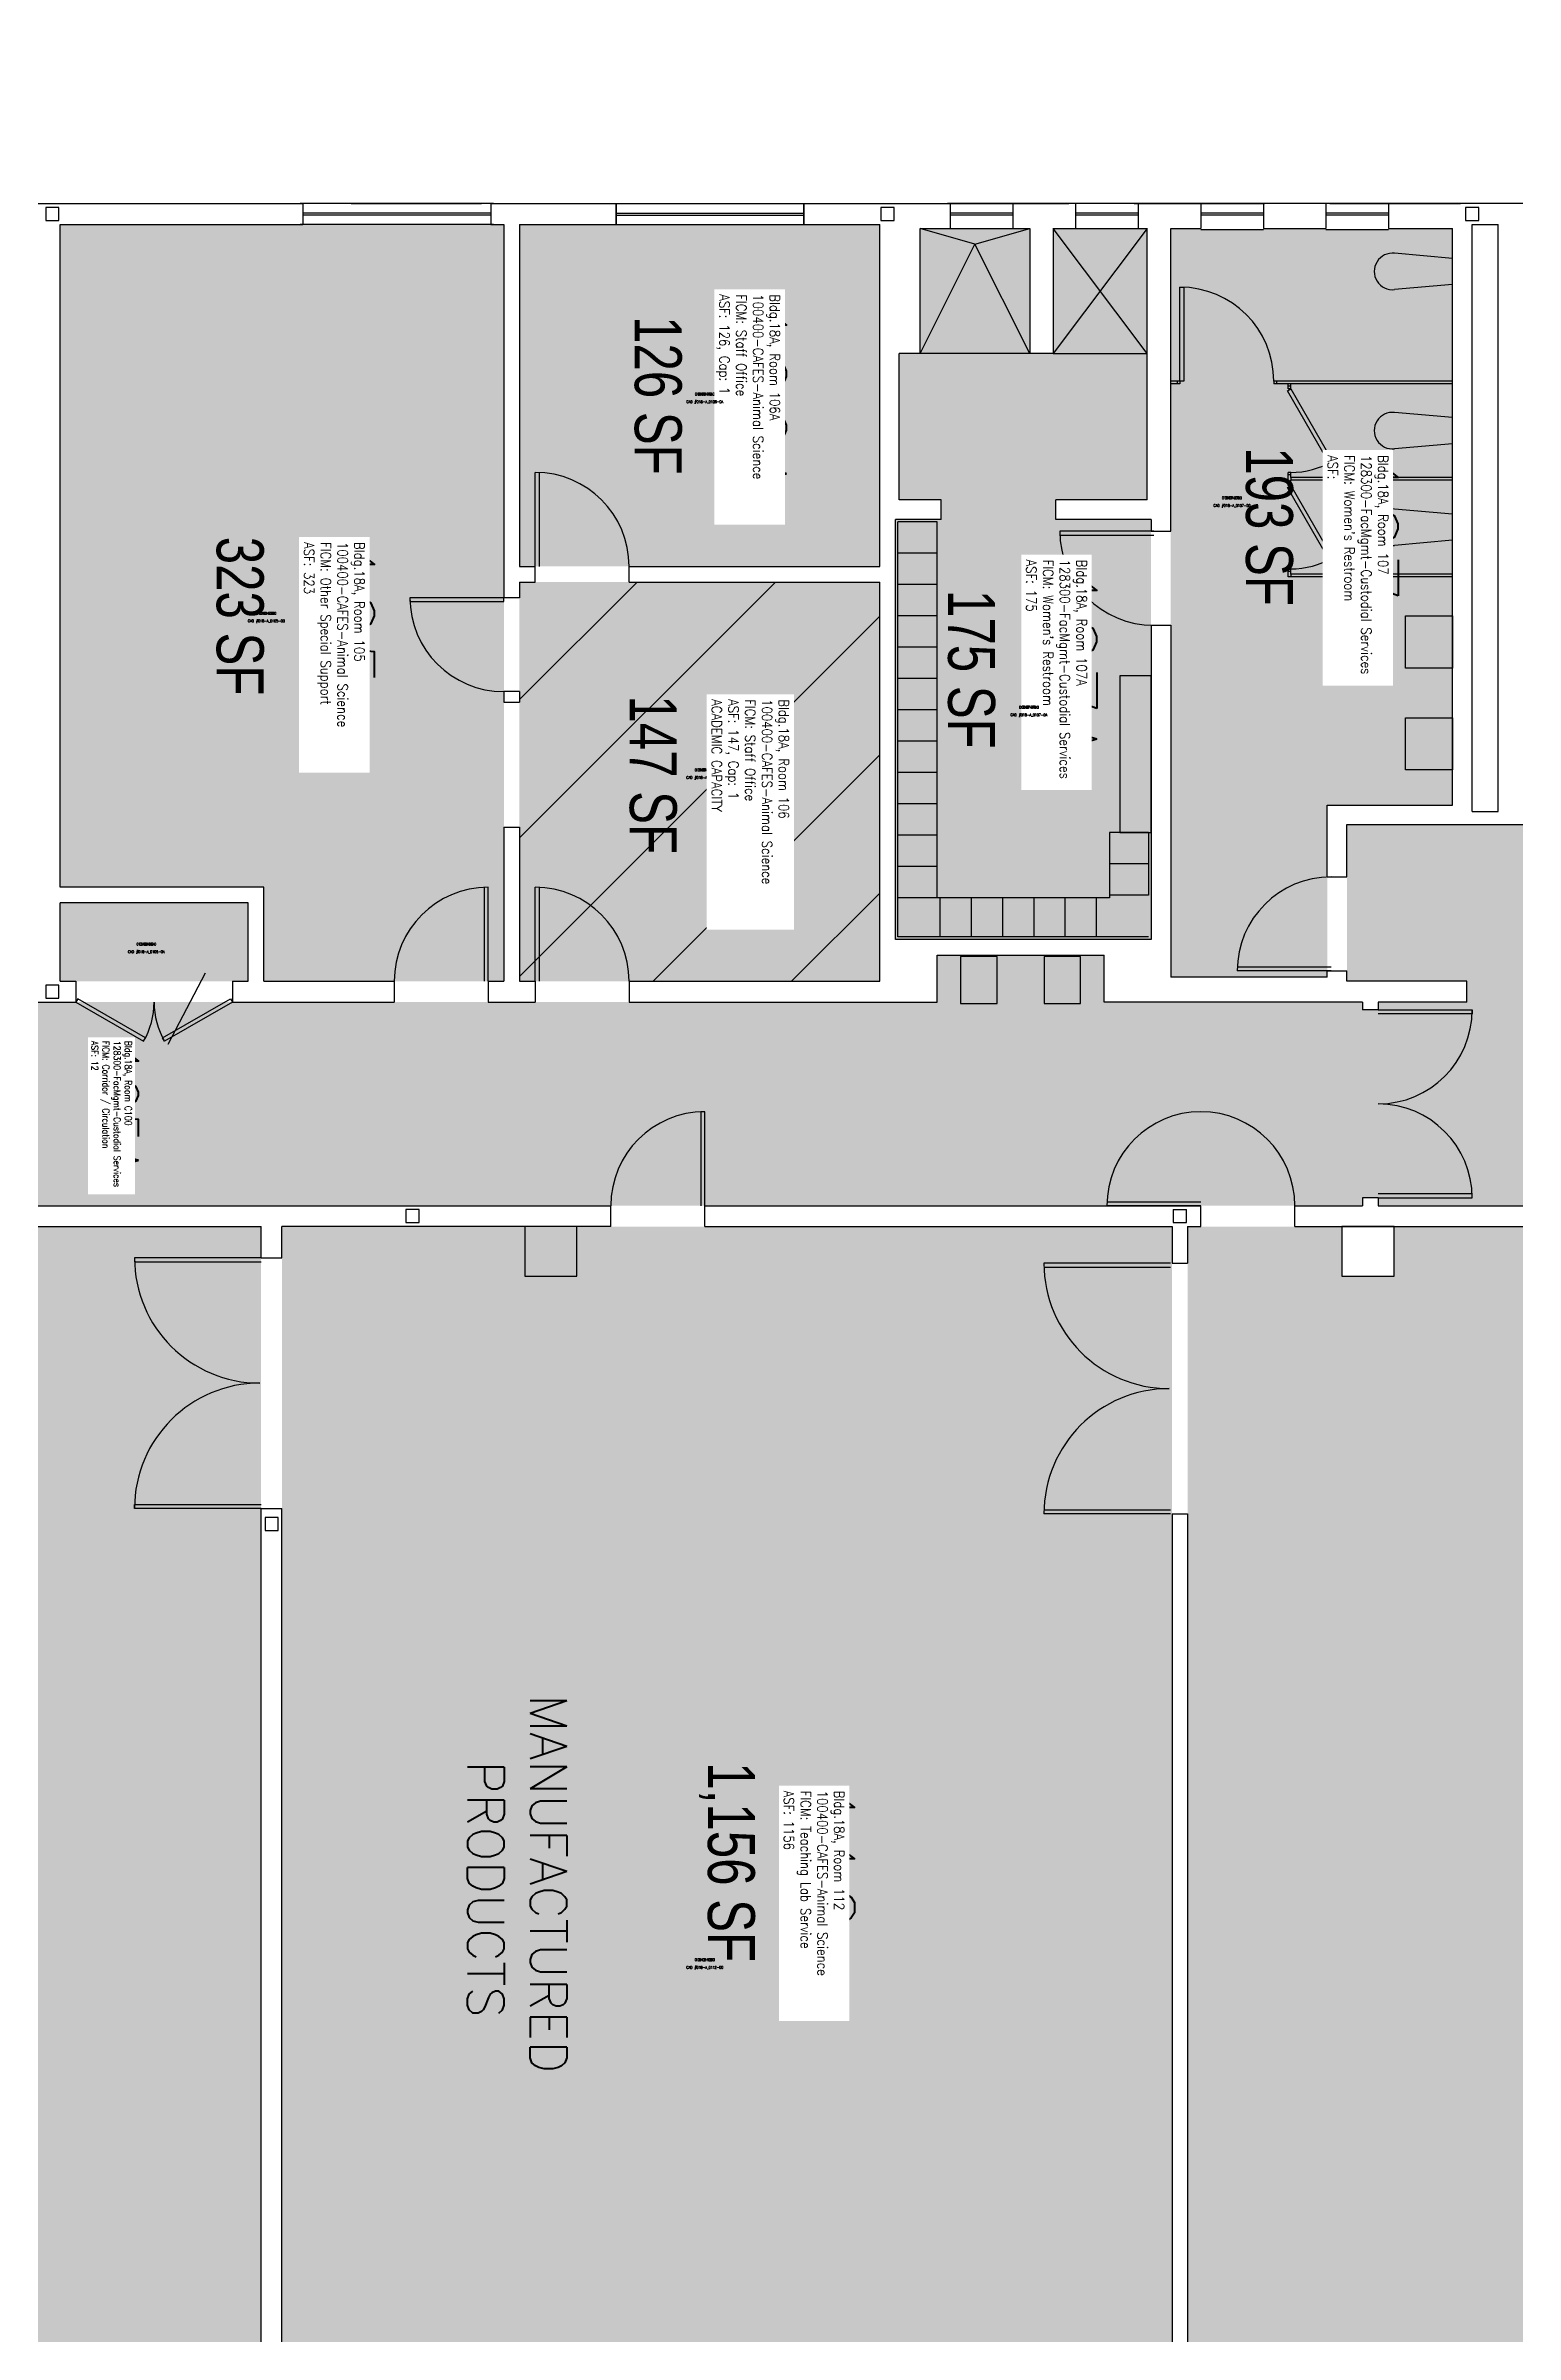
# Model space of a CAD drawing. Header units: inches. Extents: x -4 to 2901, y -182 to 1777.
# Drawn here: x 1344 to 1906, y 793 to 1670 of the extents above; entities that cross this region are included whole.
import ezdxf
from ezdxf.enums import TextEntityAlignment as Align

# ---------------------------------------------------------------- set-up
doc = ezdxf.new("R2010")
doc.units = ezdxf.units.IN
doc.header["$LTSCALE"] = 100
doc.header["$MEASUREMENT"] = 0
doc.linetypes.add('DASHED', pattern=[0.75, 0.5, -0.25])
doc.layers.get('0').update_dxf_attribs({"linetype": 'CONTINUOUS'})
for name, color, linetype in [('A-DOOR', 2, 'CONTINUOUS'), ('A-FLOR', 3, 'CONTINUOUS'), ('A-GLAZ', 1, 'CONTINUOUS'), ('A-GLAZ-SILL', 2, 'CONTINUOUS'), ('A-IDEN-CNUM', 7, 'CONTINUOUS'), ('A-IDEN-ICON', 4, 'CONTINUOUS'), ('A-IDEN-RNUM', 7, 'CONTINUOUS'), ('A-IDEN-SNUM', 4, 'CONTINUOUS'), ('A-IDEN-TEXT', 4, 'CONTINUOUS'), ('A-IDEN-VNUM', 4, 'CONTINUOUS'), ('A-ROOF', 2, 'DASHED'), ('A-WALL', 5, 'CONTINUOUS'), ('AREA-TEXT', 3, 'CONTINUOUS'), ('Rooms-Capacity', 4, 'CONTINUOUS'), ('Rooms-Category-Color', 7, 'CONTINUOUS'), ('Rooms-College-Color', 7, 'CONTINUOUS'), ('Rooms-Department-Color', 7, 'CONTINUOUS'), ('Rooms-Division-Color', 7, 'CONTINUOUS'), ('Rooms-Information', 7, 'CONTINUOUS')]:
    doc.layers.add(name, color=color, linetype=linetype)
doc.styles.add('AREA', font='arial.ttf', dxfattribs={"width": 0.75, "height": 12})
doc.styles.add('ROOMSNUMBER', font='txt.shx', dxfattribs={"height": 0.03})
doc.styles.add('ROOMVNUMBER', font='simplex.shx', dxfattribs={"width": 0.85})

# ---------------------------------------------------------------- blocks, each defined once
blk = doc.blocks.new('CPWOMEN')
at = {"const_width": 0.015}
blk.add_lwpolyline([(-0.0375, 0, 1), (0.0475, 0, 1)], format="xyb", close=True, dxfattribs=at)
for points in [[(0.005, -0.04), (0.005, -0.1)], [(-0.025, -0.07), (0.035, -0.07)]]:
    blk.add_lwpolyline(points, dxfattribs=at)

msp = doc.modelspace()

# ---------------------------------------------------------------- hatches: boundary and pattern name
at = {"layer": 'Rooms-Capacity'}
h = msp.add_hatch(dxfattribs=at)
h.set_pattern_fill('ANSI31', color=256, scale=300, style=0)
h.paths.add_polyline_path([(1525, 1418), (1525, 1370), (1525, 1311.01), (1531, 1311.01), (1567, 1311.01), (1663, 1311.01), (1663, 1464), (1525, 1464), (1525, 1422)])
at = {"layer": 'Rooms-Category-Color', "true_color": 0xe3f498}
for points in [[(1519, 1422), (1519, 1601.01), (1349, 1601.01), (1349, 1347.01), (1427, 1347.01), (1427, 1311.01), (1477, 1311.01), (1519, 1311.01)], [(1140, 729), (1132, 729), (1132, 1217), (1261.25, 1217), (1297.25, 1217), (1426, 1217), (1426, 774), (1408, 774), (1408, 754), (1426, 754), (1426, 729), (1176, 729)], [(1434, 729), (1434, 754), (1452, 754), (1452, 774), (1434, 774), (1434, 1217), (1560, 1217), (1596, 1217), (1775, 1217), (1775, 727.5), (1501.5, 727.5), (1501.5, 729)], [(1926, 715), (1865, 715), (1865, 729), (1781, 729), (1781, 1217), (1822.06, 1217), (1840.06, 1217), (1840.06, 1198), (1860.06, 1198), (1860.06, 1217), (1997, 1217), (2191, 1217), (2191, 957), (2268.01, 957), (2304.01, 957), (2383, 957), (2383, 859), (2497, 859), (2497, 729), (2209.5, 729), (2137.5, 729), (1926, 729)]]:
    msp.add_hatch(color=61, dxfattribs=at).paths.add_polyline_path(points)
at = {"layer": 'Rooms-Category-Color', "true_color": 0xfa9ba3}
for points in [[(1562, 1601.01), (1634, 1601.01), (1663, 1601.01), (1663, 1470), (1525, 1470), (1525, 1601.01), (1561, 1601.01)], [(1525, 1418), (1525, 1370), (1525, 1311.01), (1531, 1311.01), (1567, 1311.01), (1663, 1311.01), (1663, 1464), (1525, 1464), (1525, 1422)]]:
    msp.add_hatch(color=241, dxfattribs=at).paths.add_polyline_path(points)
at = {"layer": 'Rooms-Category-Color', "true_color": 0xadadad}
for points in [[(1767, 1483.43), (1767, 1447.43), (1767, 1327.01), (1669, 1327.01), (1669, 1488.01), (1686.5, 1488.01), (1686.5, 1495.51), (1670.5, 1495.51), (1670.5, 1551.51), (1678.5, 1551.51), (1678.5, 1599.51), (1690, 1599.51), (1714, 1599.51), (1720.5, 1599.51), (1720.5, 1551.51), (1729.5, 1551.51), (1729.5, 1599.51), (1738, 1599.51), (1762, 1599.51), (1765.5, 1599.51), (1765.5, 1495.51), (1730.5, 1495.51), (1730.5, 1488.01), (1767, 1488.01)], [(1774.5, 1447.43), (1774.5, 1483.43), (1774.5, 1599.51), (1786, 1599.13), (1810, 1599.13), (1834, 1599.13), (1858, 1599.13), (1882.5, 1599.51), (1882.5, 1378.51), (1834.5, 1378.51), (1834.5, 1351.01), (1834.5, 1315.01), (1834.5, 1312.51), (1774.5, 1312.51)], [(2270, 1228), (2270, 1303.01), (2167.28, 1303.01), (2131.28, 1303.01), (1948, 1303.01), (1948, 1371.01), (1842, 1371.01), (1842, 1351.01), (1842, 1315.01), (1842, 1311.01), (1888, 1311.01), (1888, 1303.01), (1854, 1303.01), (1854, 1300), (1848, 1300), (1848, 1303.01), (1749, 1303.01), (1749, 1321.01), (1685, 1321.01), (1685, 1303.01), (1567, 1303.01), (1531, 1303.01), (1513, 1303.01), (1477, 1303.01), (1415, 1303.01), (1355, 1303.01), (1349, 1303.01), (1256.5, 1303.01), (1220.5, 1303.01), (848.5, 1303.01), (812.5, 1303.01), (591, 1303.01), (591, 1433), (585, 1433), (549, 1433), (513, 1433), (513, 1421), (513, 1385), (513, 1350.96), (513, 1268), (513, 1232), (513, 1075), (513, 1039), (513, 763), (513, 691), (513, 649), (599, 649), (599, 404.01), (599, 368.01), (599, 211), (599, 175), (599, 145.75), (599, 85.75), (599, 45), (602, 45), (674, 45), (677, 45), (677, 242), (677, 278), (677, 518), (677, 566), (677, 721), (624, 721), (591, 721), (591, 1225), (970.57, 1225), (1042.5, 1225), (1261.25, 1225), (1297.25, 1225), (1560, 1225), (1596, 1225), (1786.06, 1225), (1822.06, 1225), (1848, 1225), (1848, 1228), (1854, 1228), (1854, 1225), (1997, 1225), (2270, 1225)]]:
    msp.add_hatch(color=253, dxfattribs=at).paths.add_polyline_path(points)
at = {"layer": 'Rooms-Category-Color', "true_color": 0xe3c5e1}
msp.add_hatch(color=254, dxfattribs=at).paths.add_polyline_path([(1415, 1311.01), (1421, 1311.01), (1421, 1341.01), (1349, 1341.01), (1349, 1311.01), (1355, 1311.01)])
at = {"layer": 'Rooms-College-Color', "true_color": 0xe3c5e1}
for points in [[(1519, 1422), (1519, 1601.01), (1349, 1601.01), (1349, 1347.01), (1427, 1347.01), (1427, 1311.01), (1477, 1311.01), (1519, 1311.01)], [(1562, 1601.01), (1634, 1601.01), (1663, 1601.01), (1663, 1470), (1525, 1470), (1525, 1601.01), (1561, 1601.01)], [(1525, 1418), (1525, 1370), (1525, 1311.01), (1531, 1311.01), (1567, 1311.01), (1663, 1311.01), (1663, 1464), (1525, 1464), (1525, 1422)], [(1415, 1311.01), (1421, 1311.01), (1421, 1341.01), (1349, 1341.01), (1349, 1311.01), (1355, 1311.01)], [(1140, 729), (1132, 729), (1132, 1217), (1261.25, 1217), (1297.25, 1217), (1426, 1217), (1426, 774), (1408, 774), (1408, 754), (1426, 754), (1426, 729), (1176, 729)], [(1434, 729), (1434, 754), (1452, 754), (1452, 774), (1434, 774), (1434, 1217), (1560, 1217), (1596, 1217), (1775, 1217), (1775, 727.5), (1501.5, 727.5), (1501.5, 729)], [(1926, 715), (1865, 715), (1865, 729), (1781, 729), (1781, 1217), (1822.06, 1217), (1840.06, 1217), (1840.06, 1198), (1860.06, 1198), (1860.06, 1217), (1997, 1217), (2191, 1217), (2191, 957), (2268.01, 957), (2304.01, 957), (2383, 957), (2383, 859), (2497, 859), (2497, 729), (2209.5, 729), (2137.5, 729), (1926, 729)]]:
    msp.add_hatch(color=254, dxfattribs=at).paths.add_polyline_path(points)
at = {"layer": 'Rooms-College-Color', "true_color": 0x80bc67}
msp.add_hatch(color=83, dxfattribs=at).paths.add_polyline_path([(1767, 1483.43), (1767, 1447.43), (1767, 1327.01), (1669, 1327.01), (1669, 1488.01), (1686.5, 1488.01), (1686.5, 1495.51), (1670.5, 1495.51), (1670.5, 1551.51), (1678.5, 1551.51), (1678.5, 1599.51), (1690, 1599.51), (1714, 1599.51), (1720.5, 1599.51), (1720.5, 1551.51), (1729.5, 1551.51), (1729.5, 1599.51), (1738, 1599.51), (1762, 1599.51), (1765.5, 1599.51), (1765.5, 1495.51), (1730.5, 1495.51), (1730.5, 1488.01), (1767, 1488.01)])
at = {"layer": 'Rooms-College-Color', "true_color": 0xadadad}
for points in [[(1774.5, 1447.43), (1774.5, 1483.43), (1774.5, 1599.51), (1786, 1599.13), (1810, 1599.13), (1834, 1599.13), (1858, 1599.13), (1882.5, 1599.51), (1882.5, 1378.51), (1834.5, 1378.51), (1834.5, 1351.01), (1834.5, 1315.01), (1834.5, 1312.51), (1774.5, 1312.51)], [(2270, 1228), (2270, 1303.01), (2167.28, 1303.01), (2131.28, 1303.01), (1948, 1303.01), (1948, 1371.01), (1842, 1371.01), (1842, 1351.01), (1842, 1315.01), (1842, 1311.01), (1888, 1311.01), (1888, 1303.01), (1854, 1303.01), (1854, 1300), (1848, 1300), (1848, 1303.01), (1749, 1303.01), (1749, 1321.01), (1685, 1321.01), (1685, 1303.01), (1567, 1303.01), (1531, 1303.01), (1513, 1303.01), (1477, 1303.01), (1415, 1303.01), (1355, 1303.01), (1349, 1303.01), (1256.5, 1303.01), (1220.5, 1303.01), (848.5, 1303.01), (812.5, 1303.01), (591, 1303.01), (591, 1433), (585, 1433), (549, 1433), (513, 1433), (513, 1421), (513, 1385), (513, 1350.96), (513, 1268), (513, 1232), (513, 1075), (513, 1039), (513, 763), (513, 691), (513, 649), (599, 649), (599, 404.01), (599, 368.01), (599, 211), (599, 175), (599, 145.75), (599, 85.75), (599, 45), (602, 45), (674, 45), (677, 45), (677, 242), (677, 278), (677, 518), (677, 566), (677, 721), (624, 721), (591, 721), (591, 1225), (970.57, 1225), (1042.5, 1225), (1261.25, 1225), (1297.25, 1225), (1560, 1225), (1596, 1225), (1786.06, 1225), (1822.06, 1225), (1848, 1225), (1848, 1228), (1854, 1228), (1854, 1225), (1997, 1225), (2270, 1225)]]:
    msp.add_hatch(color=253, dxfattribs=at).paths.add_polyline_path(points)
at = {"layer": 'Rooms-Department-Color', "true_color": 0xe3c5e1}
for points in [[(1519, 1422), (1519, 1601.01), (1349, 1601.01), (1349, 1347.01), (1427, 1347.01), (1427, 1311.01), (1477, 1311.01), (1519, 1311.01)], [(1562, 1601.01), (1634, 1601.01), (1663, 1601.01), (1663, 1470), (1525, 1470), (1525, 1601.01), (1561, 1601.01)], [(1525, 1418), (1525, 1370), (1525, 1311.01), (1531, 1311.01), (1567, 1311.01), (1663, 1311.01), (1663, 1464), (1525, 1464), (1525, 1422)], [(1415, 1311.01), (1421, 1311.01), (1421, 1341.01), (1349, 1341.01), (1349, 1311.01), (1355, 1311.01)], [(1140, 729), (1132, 729), (1132, 1217), (1261.25, 1217), (1297.25, 1217), (1426, 1217), (1426, 774), (1408, 774), (1408, 754), (1426, 754), (1426, 729), (1176, 729)], [(1434, 729), (1434, 754), (1452, 754), (1452, 774), (1434, 774), (1434, 1217), (1560, 1217), (1596, 1217), (1775, 1217), (1775, 727.5), (1501.5, 727.5), (1501.5, 729)], [(1926, 715), (1865, 715), (1865, 729), (1781, 729), (1781, 1217), (1822.06, 1217), (1840.06, 1217), (1840.06, 1198), (1860.06, 1198), (1860.06, 1217), (1997, 1217), (2191, 1217), (2191, 957), (2268.01, 957), (2304.01, 957), (2383, 957), (2383, 859), (2497, 859), (2497, 729), (2209.5, 729), (2137.5, 729), (1926, 729)]]:
    msp.add_hatch(color=254, dxfattribs=at).paths.add_polyline_path(points)
at = {"layer": 'Rooms-Department-Color', "true_color": 0xacacac}
for points in [[(1767, 1483.43), (1767, 1447.43), (1767, 1327.01), (1669, 1327.01), (1669, 1488.01), (1686.5, 1488.01), (1686.5, 1495.51), (1670.5, 1495.51), (1670.5, 1551.51), (1678.5, 1551.51), (1678.5, 1599.51), (1690, 1599.51), (1714, 1599.51), (1720.5, 1599.51), (1720.5, 1551.51), (1729.5, 1551.51), (1729.5, 1599.51), (1738, 1599.51), (1762, 1599.51), (1765.5, 1599.51), (1765.5, 1495.51), (1730.5, 1495.51), (1730.5, 1488.01), (1767, 1488.01)], [(1774.5, 1447.43), (1774.5, 1483.43), (1774.5, 1599.51), (1786, 1599.13), (1810, 1599.13), (1834, 1599.13), (1858, 1599.13), (1882.5, 1599.51), (1882.5, 1378.51), (1834.5, 1378.51), (1834.5, 1351.01), (1834.5, 1315.01), (1834.5, 1312.51), (1774.5, 1312.51)], [(2270, 1228), (2270, 1303.01), (2167.28, 1303.01), (2131.28, 1303.01), (1948, 1303.01), (1948, 1371.01), (1842, 1371.01), (1842, 1351.01), (1842, 1315.01), (1842, 1311.01), (1888, 1311.01), (1888, 1303.01), (1854, 1303.01), (1854, 1300), (1848, 1300), (1848, 1303.01), (1749, 1303.01), (1749, 1321.01), (1685, 1321.01), (1685, 1303.01), (1567, 1303.01), (1531, 1303.01), (1513, 1303.01), (1477, 1303.01), (1415, 1303.01), (1355, 1303.01), (1349, 1303.01), (1256.5, 1303.01), (1220.5, 1303.01), (848.5, 1303.01), (812.5, 1303.01), (591, 1303.01), (591, 1433), (585, 1433), (549, 1433), (513, 1433), (513, 1421), (513, 1385), (513, 1350.96), (513, 1268), (513, 1232), (513, 1075), (513, 1039), (513, 763), (513, 691), (513, 649), (599, 649), (599, 404.01), (599, 368.01), (599, 211), (599, 175), (599, 145.75), (599, 85.75), (599, 45), (602, 45), (674, 45), (677, 45), (677, 242), (677, 278), (677, 518), (677, 566), (677, 721), (624, 721), (591, 721), (591, 1225), (970.57, 1225), (1042.5, 1225), (1261.25, 1225), (1297.25, 1225), (1560, 1225), (1596, 1225), (1786.06, 1225), (1822.06, 1225), (1848, 1225), (1848, 1228), (1854, 1228), (1854, 1225), (1997, 1225), (2270, 1225)]]:
    msp.add_hatch(color=253, dxfattribs=at).paths.add_polyline_path(points)
at = {"layer": 'Rooms-Division-Color', "true_color": 0xe3c5e1}
for points in [[(1519, 1422), (1519, 1601.01), (1349, 1601.01), (1349, 1347.01), (1427, 1347.01), (1427, 1311.01), (1477, 1311.01), (1519, 1311.01)], [(1562, 1601.01), (1634, 1601.01), (1663, 1601.01), (1663, 1470), (1525, 1470), (1525, 1601.01), (1561, 1601.01)], [(1525, 1418), (1525, 1370), (1525, 1311.01), (1531, 1311.01), (1567, 1311.01), (1663, 1311.01), (1663, 1464), (1525, 1464), (1525, 1422)], [(1415, 1311.01), (1421, 1311.01), (1421, 1341.01), (1349, 1341.01), (1349, 1311.01), (1355, 1311.01)], [(1140, 729), (1132, 729), (1132, 1217), (1261.25, 1217), (1297.25, 1217), (1426, 1217), (1426, 774), (1408, 774), (1408, 754), (1426, 754), (1426, 729), (1176, 729)], [(1434, 729), (1434, 754), (1452, 754), (1452, 774), (1434, 774), (1434, 1217), (1560, 1217), (1596, 1217), (1775, 1217), (1775, 727.5), (1501.5, 727.5), (1501.5, 729)], [(1926, 715), (1865, 715), (1865, 729), (1781, 729), (1781, 1217), (1822.06, 1217), (1840.06, 1217), (1840.06, 1198), (1860.06, 1198), (1860.06, 1217), (1997, 1217), (2191, 1217), (2191, 957), (2268.01, 957), (2304.01, 957), (2383, 957), (2383, 859), (2497, 859), (2497, 729), (2209.5, 729), (2137.5, 729), (1926, 729)]]:
    msp.add_hatch(color=254, dxfattribs=at).paths.add_polyline_path(points)
at = {"layer": 'Rooms-Division-Color', "true_color": 0xadadad}
for points in [[(1767, 1483.43), (1767, 1447.43), (1767, 1327.01), (1669, 1327.01), (1669, 1488.01), (1686.5, 1488.01), (1686.5, 1495.51), (1670.5, 1495.51), (1670.5, 1551.51), (1678.5, 1551.51), (1678.5, 1599.51), (1690, 1599.51), (1714, 1599.51), (1720.5, 1599.51), (1720.5, 1551.51), (1729.5, 1551.51), (1729.5, 1599.51), (1738, 1599.51), (1762, 1599.51), (1765.5, 1599.51), (1765.5, 1495.51), (1730.5, 1495.51), (1730.5, 1488.01), (1767, 1488.01)], [(1774.5, 1447.43), (1774.5, 1483.43), (1774.5, 1599.51), (1786, 1599.13), (1810, 1599.13), (1834, 1599.13), (1858, 1599.13), (1882.5, 1599.51), (1882.5, 1378.51), (1834.5, 1378.51), (1834.5, 1351.01), (1834.5, 1315.01), (1834.5, 1312.51), (1774.5, 1312.51)], [(2270, 1228), (2270, 1303.01), (2167.28, 1303.01), (2131.28, 1303.01), (1948, 1303.01), (1948, 1371.01), (1842, 1371.01), (1842, 1351.01), (1842, 1315.01), (1842, 1311.01), (1888, 1311.01), (1888, 1303.01), (1854, 1303.01), (1854, 1300), (1848, 1300), (1848, 1303.01), (1749, 1303.01), (1749, 1321.01), (1685, 1321.01), (1685, 1303.01), (1567, 1303.01), (1531, 1303.01), (1513, 1303.01), (1477, 1303.01), (1415, 1303.01), (1355, 1303.01), (1349, 1303.01), (1256.5, 1303.01), (1220.5, 1303.01), (848.5, 1303.01), (812.5, 1303.01), (591, 1303.01), (591, 1433), (585, 1433), (549, 1433), (513, 1433), (513, 1421), (513, 1385), (513, 1350.96), (513, 1268), (513, 1232), (513, 1075), (513, 1039), (513, 763), (513, 691), (513, 649), (599, 649), (599, 404.01), (599, 368.01), (599, 211), (599, 175), (599, 145.75), (599, 85.75), (599, 45), (602, 45), (674, 45), (677, 45), (677, 242), (677, 278), (677, 518), (677, 566), (677, 721), (624, 721), (591, 721), (591, 1225), (970.57, 1225), (1042.5, 1225), (1261.25, 1225), (1297.25, 1225), (1560, 1225), (1596, 1225), (1786.06, 1225), (1822.06, 1225), (1848, 1225), (1848, 1228), (1854, 1228), (1854, 1225), (1997, 1225), (2270, 1225)]]:
    msp.add_hatch(color=253, dxfattribs=at).paths.add_polyline_path(points)

# ---------------------------------------------------------------- linework, layer by layer
at = {"layer": 'A-DOOR', "linetype": 'Continuous'}
for p, q in [((1778, 1541.01), (1778, 1577.01)), ((1778, 1577.01), (1779.5, 1577.01)), ((1779.5, 1577.01), (1779.5, 1541.01)), ((1778, 1541.01), (1777, 1541.01)), ((1777, 1541.01), (1777, 1540.01)), ((1778, 1540.01), (1777, 1540.01)), ((1778, 1541.01), (1778, 1540.01)), ((1779.5, 1541.01), (1778, 1541.01)), ((1814, 1541.01), (1814, 1540.01)), ((1815, 1541.01), (1814, 1541.01)), ((1815, 1540.01), (1814, 1540.01)), ((1815, 1541.01), (1815, 1540.01)), ((1819.2, 1537.26), (1820.5, 1538.01)), ((1835.2, 1509.55), (1819.2, 1537.26)), ((1819.5, 1538.01), (1819.5, 1540.01)), ((1820.5, 1539.01), (1819.5, 1539.01)), ((1820.5, 1538.01), (1819.5, 1538.01)), ((1820.5, 1538.01), (1820.5, 1540.01)), ((1820.5, 1538.01), (1836.5, 1510.3)), ((1836.5, 1510.3), (1835.2, 1509.55)), ((1531, 1470), (1531, 1506)), ((1532.5, 1506), (1532.5, 1470)), ((1819.2, 1500.26), (1820.5, 1501.01)), ((1835.2, 1472.55), (1819.2, 1500.26)), ((1820.5, 1506.01), (1819.5, 1506.01)), ((1819.5, 1501.01), (1819.5, 1506.01)), ((1820.5, 1505.01), (1819.5, 1505.01)), ((1820.5, 1502.01), (1819.5, 1502.01)), ((1820.5, 1501.01), (1819.5, 1501.01)), ((1820.5, 1504.01), (1820.5, 1506.01)), ((1820.5, 1501.01), (1820.5, 1503.01)), ((1820.5, 1501.01), (1836.5, 1473.3)), ((1768, 1483.43), (1732, 1483.43)), ((1732, 1481.93), (1768, 1481.93)), ((1820.5, 1469.01), (1819.5, 1469.01)), ((1819.5, 1466.01), (1819.5, 1469.01)), ((1820.5, 1468.01), (1819.5, 1468.01)), ((1820.5, 1466.01), (1819.5, 1466.01)), ((1820.5, 1467.01), (1820.5, 1469.01)), ((1836.5, 1473.3), (1835.2, 1472.55)), ((1519, 1458), (1483, 1458)), ((1483, 1458), (1483, 1456.5)), ((1483, 1456.5), (1519, 1456.5)), ((1519, 1456.5), (1519, 1458)), ((1511.5, 1347.01), (1511.5, 1311.01)), ((1513, 1311.01), (1513, 1347.01)), ((1531, 1311.01), (1531, 1347.01)), ((1532.5, 1347.01), (1532.5, 1311.01)), ((1800, 1316.51), (1836, 1316.51)), ((1836, 1315.01), (1800, 1315.01)), ((1355.75, 1304.31), (1355, 1303.01)), ((1355, 1303.01), (1380.98, 1288.01)), ((1381.73, 1289.31), (1355.75, 1304.31)), ((1388.27, 1289.31), (1414.25, 1304.31)), ((1415, 1303.01), (1389.02, 1288.01)), ((1414.25, 1304.31), (1415, 1303.01)), ((1854, 1300), (1890, 1300)), ((1890, 1298.5), (1854, 1298.5)), ((1890, 1300), (1890, 1298.5)), ((1380.98, 1288.01), (1381.73, 1289.31)), ((1389.02, 1288.01), (1388.27, 1289.31)), ((1596, 1261), (1594.5, 1261)), ((1594.5, 1261), (1594.5, 1225)), ((1596, 1225), (1596, 1261)), ((1890, 1229.5), (1854, 1229.5)), ((1854, 1228), (1890, 1228)), ((1890, 1228), (1890, 1229.5)), ((1750.06, 1226.5), (1786.06, 1226.5)), ((1786.06, 1225), (1750.06, 1225)), ((1426, 1205), (1377.5, 1205)), ((1377.5, 1205), (1377.5, 1203.5)), ((1377.5, 1203.5), (1426, 1203.5)), ((1774.44, 1202.91), (1725.94, 1202.91)), ((1725.94, 1201.41), (1774.44, 1201.41)), ((1377.5, 1109), (1377.5, 1110.5)), ((1377.5, 1110.5), (1426, 1110.5)), ((1426, 1109), (1377.5, 1109)), ((1725.94, 1108.41), (1774.44, 1108.41)), ((1774.44, 1106.91), (1725.94, 1106.91))]:
    msp.add_line(p, q, dxfattribs=at)
for centre, radius, start, end in [((1778, 1541.01), 36, 0, 90), ((1820.5, 1538.01), 32, 270, 299.9999), ((1531, 1470), 36, 0, 90), ((1768, 1483.43), 36, 180, 270), ((1820.5, 1501.01), 32, 270, 299.9999), ((1519, 1458), 36, 180, 270), ((1836, 1315.01), 36, 90, 180), ((1513, 1311.01), 36, 90.00001, 180), ((1531, 1311.01), 36, 0, 90), ((1355, 1303.01), 30, 330, 0), ((1415, 1303.01), 30, 180, 210), ((1854, 1300), 36, 270, 0), ((1854, 1228), 36, 0, 90), ((1596, 1225), 36, 90, 180), ((1786.06, 1225), 36, 0, 180), ((1425.5, 1205), 48, 180, 270), ((1773.94, 1202.91), 48, 180, 270), ((1425.5, 1109), 48, 90, 180), ((1773.94, 1106.91), 48, 90, 180)]:
    msp.add_arc(centre, radius, start, end, dxfattribs=at)
at = {"layer": 'A-FLOR', "linetype": 'Continuous'}
for p, q in [((1699.5, 1593.51), (1678.5, 1599.51)), ((1699.5, 1593.51), (1720.5, 1599.51)), ((1765.5, 1551.51), (1729.5, 1599.51)), ((1765.5, 1599.51), (1729.5, 1551.51)), ((1678.5, 1551.51), (1699.5, 1593.51)), ((1720.5, 1551.51), (1699.5, 1593.51)), ((1882.5, 1588.01), (1860.29, 1589.96)), ((1882.5, 1578.01), (1882.5, 1588.01)), ((1882.5, 1578.01), (1860.29, 1576.05)), ((1720.5, 1551.51), (1678.5, 1551.51)), ((1729.5, 1551.51), (1765.5, 1551.51)), ((1777, 1541.01), (1774.5, 1541.01)), ((1777, 1540.01), (1774.5, 1540.01)), ((1882.5, 1541.01), (1815, 1541.01)), ((1882.5, 1540.01), (1815, 1540.01)), ((1882.5, 1527.01), (1860.29, 1528.96)), ((1882.5, 1517.01), (1882.5, 1527.01)), ((1882.5, 1517.01), (1860.29, 1515.05)), ((1882.5, 1504.01), (1820.5, 1504.01)), ((1820.5, 1504.01), (1820.5, 1503.01)), ((1882.5, 1503.01), (1820.5, 1503.01)), ((1882.5, 1490.01), (1860.29, 1491.96)), ((1670, 1328.01), (1670, 1487.01)), ((1685, 1487.01), (1670, 1487.01)), ((1685, 1343.01), (1685, 1487.01)), ((1882.5, 1480.01), (1882.5, 1490.01)), ((1685, 1475.01), (1670, 1475.01)), ((1882.5, 1480.01), (1860.29, 1478.05)), ((1882.5, 1467.01), (1820.5, 1467.01)), ((1820.5, 1467.01), (1820.5, 1466.01)), ((1882.5, 1466.01), (1820.5, 1466.01)), ((1685, 1463.01), (1670, 1463.01)), ((1685, 1451.01), (1670, 1451.01)), ((1864.5, 1451.01), (1882.5, 1451.01)), ((1864.5, 1431.01), (1864.5, 1451.01)), ((1882.5, 1451.01), (1882.5, 1431.01)), ((1685, 1439.01), (1670, 1439.01)), ((1882.5, 1431.01), (1864.5, 1431.01)), ((1685, 1427.01), (1670, 1427.01)), ((1767, 1428.01), (1755, 1428.01)), ((1755, 1428.01), (1755, 1368.01)), ((1767, 1368.01), (1767, 1428.01)), ((1685, 1415.01), (1670, 1415.01)), ((1864.5, 1412.01), (1882.5, 1412.01)), ((1864.5, 1392.01), (1864.5, 1412.01)), ((1882.5, 1412.01), (1882.5, 1392.01)), ((1685, 1403.01), (1670, 1403.01)), ((1685, 1391.01), (1670, 1391.01)), ((1882.5, 1392.01), (1864.5, 1392.01)), ((1685, 1379.01), (1670, 1379.01)), ((1685, 1367.01), (1670, 1367.01)), ((1751, 1368.01), (1751, 1343.01)), ((1766, 1368.01), (1751, 1368.01)), ((1755, 1368.01), (1767, 1368.01)), ((1766, 1368.01), (1766, 1344.01)), ((1685, 1355.01), (1670, 1355.01)), ((1766, 1356.01), (1751, 1356.01)), ((1685, 1343.01), (1670, 1343.01)), ((1751, 1343.01), (1685, 1343.01)), ((1686, 1343.01), (1686, 1328.01)), ((1698, 1343.01), (1698, 1328.01)), ((1710, 1343.01), (1710, 1328.01)), ((1722, 1343.01), (1722, 1328.01)), ((1734, 1343.01), (1734, 1328.01)), ((1746, 1343.01), (1746, 1328.01)), ((1766, 1344.01), (1751, 1344.01)), ((1766, 1328.01), (1670, 1328.01)), ((1708, 1320.53), (1694, 1320.53)), ((1694, 1320.53), (1694, 1302.53)), ((1708, 1302.53), (1708, 1320.53)), ((1740, 1320.53), (1726, 1320.53)), ((1726, 1320.53), (1726, 1302.53)), ((1740, 1302.53), (1740, 1320.53)), ((1694, 1302.53), (1708, 1302.53)), ((1726, 1302.53), (1740, 1302.53))]:
    msp.add_line(p, q, dxfattribs=at)
for centre, start, end in [((1859.5, 1583.01), 83.51758, 276.4824), ((1859.5, 1522.01), 83.51769, 276.4823), ((1859.5, 1485.01), 83.51769, 276.4823)]:
    msp.add_arc(centre, 7, start, end, dxfattribs=at)
at = {"layer": 'A-GLAZ', "linetype": 'Continuous'}
for p, q in [((1514, 1605.38), (1442, 1605.38)), ((1562, 1605.38), (1634, 1605.38)), ((1714, 1605.38), (1690, 1605.38)), ((1762, 1605.38), (1738, 1605.38)), ((1810, 1605.38), (1786, 1605.38)), ((1858, 1605.38), (1834, 1605.38)), ((1514, 1604.63), (1442, 1604.63)), ((1562, 1604.63), (1634, 1604.63)), ((1714, 1604.63), (1690, 1604.63)), ((1762, 1604.63), (1738, 1604.63)), ((1810, 1604.63), (1786, 1604.63)), ((1858, 1604.63), (1834, 1604.63))]:
    msp.add_line(p, q, dxfattribs=at)
at = {"layer": 'A-GLAZ-SILL', "linetype": 'Continuous'}
for p, q in [((1515, 1609.01), (1441, 1609.01)), ((1561, 1609.01), (1635, 1609.01)), ((1715, 1609.01), (1689, 1609.01)), ((1763, 1609.01), (1737, 1609.01)), ((1811, 1609.01), (1785, 1609.01)), ((1859, 1609.01), (1833, 1609.01)), ((1515, 1601.01), (1441, 1601.01)), ((1561, 1601.01), (1635, 1601.01)), ((1690, 1599.51), (1714, 1599.51)), ((1738, 1599.51), (1762, 1599.51)), ((1786, 1599.13), (1810, 1599.13)), ((1834, 1599.13), (1858, 1599.13))]:
    msp.add_line(p, q, dxfattribs=at)
at = {"layer": 'A-IDEN-VNUM'}
msp.add_line((1390.38, 1286.91), (1404.74, 1314.29), dxfattribs=at)
at = {"layer": 'A-ROOF'}
msp.add_lwpolyline([(115, 1212.5), (115, 1669.5), (860.5, 1669.5), (860.5, 1609.01), (2360, 1609.01)], dxfattribs=at)
at = {"layer": 'A-WALL'}
for p, q in [((1314, 1609.01), (1382.22, 1609.01)), ((1343.5, 1607.51), (1343.5, 1602.51)), ((1348.5, 1607.51), (1343.5, 1607.51)), ((1348.5, 1602.51), (1348.5, 1607.51)), ((1663.5, 1607.51), (1663.5, 1602.51)), ((1668.5, 1607.51), (1663.5, 1607.51)), ((1668.5, 1602.51), (1668.5, 1607.51)), ((1887.5, 1607.51), (1887.5, 1602.51)), ((1892.5, 1607.51), (1887.5, 1607.51)), ((1892.5, 1602.51), (1892.5, 1607.51)), ((1343.5, 1602.51), (1348.5, 1602.51)), ((1349, 1347.01), (1349, 1601.01)), ((1663.5, 1602.51), (1668.5, 1602.51)), ((1887.5, 1602.51), (1892.5, 1602.51)), ((1349, 1311.01), (1349, 1341.01)), ((1343.5, 1309.51), (1343.5, 1304.51)), ((1348.5, 1309.51), (1343.5, 1309.51)), ((1348.5, 1304.51), (1348.5, 1309.51)), ((1256.5, 1303.01), (1349, 1303.01)), ((1343.5, 1304.51), (1348.5, 1304.51)), ((1486.5, 1223.5), (1481.5, 1223.5)), ((1481.5, 1223.5), (1481.5, 1218.5)), ((1486.5, 1218.5), (1486.5, 1223.5)), ((1775.5, 1223.5), (1780.5, 1223.5)), ((1775.5, 1223.5), (1775.5, 1218.5)), ((1780.5, 1218.5), (1780.5, 1223.5)), ((1481.5, 1218.5), (1486.5, 1218.5)), ((1775.5, 1218.5), (1780.5, 1218.5)), ((1426, 729), (1426, 1109)), ((1427.5, 1105.5), (1427.5, 1100.5)), ((1432.5, 1105.5), (1427.5, 1105.5)), ((1432.5, 1100.5), (1432.5, 1105.5)), ((1434, 729), (1434, 1109)), ((1427.5, 1100.5), (1432.5, 1100.5))]:
    msp.add_line(p, q, dxfattribs=at)
at = {"layer": 'A-WALL', "linetype": 'Continuous'}
for p, q in [((1382.22, 1609.01), (1442, 1609.01)), ((1442, 1609.01), (1442, 1601.01)), ((1442, 1609.01), (1442, 1601.01)), ((1514, 1609.01), (1514, 1601.01)), ((1514, 1609.01), (1514, 1601.01)), ((1514, 1609.01), (1562, 1609.01)), ((1562, 1601.01), (1562, 1609.01)), ((1562, 1609.01), (1562, 1601.01)), ((1634, 1601.01), (1634, 1609.01)), ((1634, 1609.01), (1634, 1601.01)), ((1634, 1609.01), (1690, 1609.01)), ((1690, 1609.01), (1690, 1599.51)), ((1690, 1609.01), (1690, 1601.01)), ((1714, 1609.01), (1714, 1599.51)), ((1714, 1609.01), (1714, 1601.01)), ((1738, 1609.01), (1714, 1609.01)), ((1738, 1609.01), (1738, 1599.51)), ((1738, 1609.01), (1738, 1601.01)), ((1762, 1609.01), (1762, 1599.51)), ((1762, 1609.01), (1762, 1601.01)), ((1786, 1609.01), (1762, 1609.01)), ((1786, 1609.01), (1786, 1599.51)), ((1786, 1609.01), (1786, 1601.01)), ((1810, 1609.01), (1810, 1599.51)), ((1810, 1609.01), (1810, 1601.01)), ((1834, 1609.01), (1810, 1609.01)), ((1834, 1609.01), (1834, 1601.01)), ((1834, 1609.01), (1834, 1599.51)), ((1858, 1609.01), (1858, 1599.51)), ((1858, 1609.01), (1858, 1601.01)), ((1932, 1609.01), (1858, 1609.01)), ((1349, 1601.01), (1442, 1601.01)), ((1514, 1601.01), (1519, 1601.01)), ((1519, 1601.01), (1519, 1458)), ((1525, 1601.01), (1525, 1470)), ((1525, 1601.01), (1562, 1601.01)), ((1634, 1601.01), (1663, 1601.01)), ((1663, 1470), (1663, 1601.01)), ((1678.5, 1551.51), (1678.5, 1599.51)), ((1678.5, 1599.51), (1690, 1599.51)), ((1714, 1599.51), (1720.5, 1599.51)), ((1720.5, 1599.51), (1720.5, 1551.51)), ((1729.5, 1599.51), (1738, 1599.51)), ((1729.5, 1599.51), (1729.5, 1551.51)), ((1762, 1599.51), (1765.5, 1599.51)), ((1765.5, 1495.51), (1765.5, 1599.51)), ((1774.5, 1599.51), (1786, 1599.51)), ((1774.5, 1483.43), (1774.5, 1599.51)), ((1810, 1599.51), (1834, 1599.51)), ((1858, 1599.51), (1882.5, 1599.51)), ((1882.5, 1378.51), (1882.5, 1599.51)), ((1890, 1601.01), (1900, 1601.01)), ((1890, 1376.11), (1890, 1601.01)), ((1900, 1376.11), (1900, 1601.01)), ((1678.5, 1551.51), (1670.5, 1551.51)), ((1670.5, 1495.51), (1670.5, 1551.51)), ((1729.5, 1551.51), (1720.5, 1551.51)), ((1686.5, 1495.51), (1670.5, 1495.51)), ((1686.5, 1488.01), (1686.5, 1495.51)), ((1765.5, 1495.51), (1730.5, 1495.51)), ((1730.5, 1488.01), (1730.5, 1495.51)), ((1686.5, 1488.01), (1669, 1488.01)), ((1669, 1327.01), (1669, 1488.01)), ((1767, 1488.01), (1730.5, 1488.01)), ((1767, 1488.01), (1767, 1483.43)), ((1767, 1483.43), (1774.5, 1483.43)), ((1525, 1470), (1531, 1470)), ((1531, 1464), (1531, 1470)), ((1567, 1470), (1663, 1470)), ((1567, 1464), (1567, 1470)), ((1525, 1458), (1519, 1458)), ((1525, 1464), (1525, 1458)), ((1525, 1464), (1531, 1464)), ((1567, 1464), (1663, 1464)), ((1663, 1311.01), (1663, 1464)), ((1767, 1447.43), (1774.5, 1447.43)), ((1767, 1447.43), (1767, 1327.01)), ((1774.5, 1447.43), (1774.5, 1312.51)), ((1525, 1422), (1519, 1422)), ((1519, 1422), (1519, 1418)), ((1525, 1422), (1525, 1418)), ((1519, 1418), (1525, 1418)), ((1834.5, 1378.51), (1882.5, 1378.51)), ((1834.5, 1351.01), (1834.5, 1378.51)), ((1519, 1370), (1525, 1370)), ((1519, 1370), (1519, 1311.01)), ((1525, 1370), (1525, 1311.01)), ((1842, 1351.01), (1842, 1371.01)), ((1842, 1371.01), (1948, 1371.01)), ((1890, 1376.11), (1900, 1376.11)), ((1834.5, 1351.01), (1842, 1351.01)), ((1427, 1347.01), (1349, 1347.01)), ((1427, 1311.01), (1427, 1347.01)), ((1421, 1341.01), (1349, 1341.01)), ((1421, 1311.01), (1421, 1341.01)), ((1767, 1327.01), (1669, 1327.01)), ((1685, 1303.01), (1685, 1321.01)), ((1685, 1321.01), (1749, 1321.01)), ((1749, 1303.01), (1749, 1321.01)), ((1349, 1311.01), (1355, 1311.01)), ((1355, 1311.01), (1355, 1303.01)), ((1415, 1311.01), (1415, 1303.01)), ((1415, 1311.01), (1421, 1311.01)), ((1427, 1311.01), (1477, 1311.01)), ((1477, 1311.01), (1477, 1303.01)), ((1513, 1311.01), (1513, 1303.01)), ((1513, 1311.01), (1519, 1311.01)), ((1525, 1311.01), (1531, 1311.01)), ((1531, 1311.01), (1531, 1303.01)), ((1567, 1311.01), (1567, 1303.01)), ((1567, 1311.01), (1663, 1311.01)), ((1834.5, 1312.51), (1774.5, 1312.51)), ((1834.5, 1315.01), (1842, 1315.01)), ((1834.5, 1312.51), (1834.5, 1315.01)), ((1842, 1311.01), (1842, 1315.01)), ((1888, 1311.01), (1842, 1311.01)), ((1888, 1303.01), (1888, 1311.01)), ((1349, 1303.01), (1355, 1303.01)), ((1415, 1303.01), (1477, 1303.01)), ((1513, 1303.01), (1531, 1303.01)), ((1567, 1303.01), (1685, 1303.01)), ((1848, 1303.01), (1749, 1303.01)), ((1848, 1303.01), (1848, 1300)), ((1854, 1300), (1848, 1300)), ((1888, 1303.01), (1854, 1303.01)), ((1854, 1303.01), (1854, 1300)), ((1848, 1228), (1848, 1225)), ((1854, 1228), (1848, 1228)), ((1854, 1228), (1854, 1225)), ((1297.25, 1225), (1560, 1225)), ((1560, 1217), (1560, 1225)), ((1596, 1217), (1596, 1225)), ((1596, 1225), (1786.06, 1225)), ((1786.06, 1217), (1786.06, 1225)), ((1822.06, 1217), (1822.06, 1225)), ((1822.06, 1225), (1848, 1225)), ((1854, 1225), (1997, 1225)), ((1297.25, 1217), (1426, 1217)), ((1426, 1205), (1426, 1217)), ((1434, 1205), (1434, 1217)), ((1560, 1217), (1434, 1217)), ((1527, 1217), (1527, 1198)), ((1547, 1217), (1527, 1217)), ((1547, 1198), (1547, 1217)), ((1596, 1217), (1775, 1217)), ((1775, 1217), (1775, 1202.91)), ((1781, 1217), (1781, 1202.91)), ((1781, 1217), (1786.06, 1217)), ((1822.06, 1217), (1997, 1217)), ((1840.06, 1217), (1840.06, 1198)), ((1860.06, 1217), (1840.06, 1217)), ((1858.25, 1217), (1859.07, 1217)), ((1860.06, 1198), (1860.06, 1217)), ((1426, 1205), (1434, 1205)), ((1775, 1202.91), (1781, 1202.91)), ((1527, 1198), (1547, 1198)), ((1840.06, 1198), (1860.06, 1198)), ((1426, 1109), (1434, 1109)), ((1775, 1106.91), (1781, 1106.91)), ((1775, 1106.91), (1775, 729)), ((1781, 1106.91), (1781, 729))]:
    msp.add_line(p, q, dxfattribs=at)

# ---------------------------------------------------------------- block references
at = {"layer": 'A-IDEN-ICON', "xscale": 359.9999999989477, "yscale": 359.9999999989477, "zscale": 359.9999999989477, "rotation": 268.5691282722112}
msp.add_blockref('CPWOMEN', (1839.79, 1421.47), dxfattribs=at)

# ---------------------------------------------------------------- texts
at = {"layer": 'A-IDEN-CNUM', "style": 'ROOMSNUMBER', "width": 0.85}
for s, p in [('CAD #018-A_0106-0A', (1596, 1533)), ('CAD #018-A_0107-00', (1797.97, 1493.23)), ('CAD #018-A_0105-00', (1428, 1449)), ('CAD #018-A_0107-0A', (1720.19, 1413)), ('CAD #018-A_0106-00', (1596, 1389)), ('CAD #018-A_0105-0A', (1382.03, 1322.22)), ('CAD #018-A_0112-00', (1596, 933))]:
    msp.add_text(s, height=1, dxfattribs=at).set_placement(p, align=Align.MIDDLE)
at = {"layer": 'A-IDEN-RNUM', "style": 'ROOMSNUMBER', "width": 0.85}
for s, p in [('0106-A0', (1596, 1536)), ('0107-00', (1797.97, 1496.23)), ('0105-00', (1428, 1452)), ('0107-A0', (1720.19, 1416)), ('0106-00', (1596, 1392)), ('0105-A0', (1382.03, 1325.22)), ('0112-00', (1596, 936))]:
    msp.add_text(s, height=1, dxfattribs=at).set_placement(p, align=Align.MIDDLE)
at = {"layer": 'A-IDEN-SNUM', "style": 'ROOMSNUMBER', "width": 0.85}
for s, p in [('018A0106A0', (1596, 1536)), ('018A010700', (1797.97, 1496.23)), ('018A010500', (1428, 1452)), ('018A0107A0', (1720.19, 1416)), ('018A010600', (1596, 1392)), ('018A0105A0', (1382.03, 1325.22)), ('018A011200', (1596, 936))]:
    msp.add_text(s, height=1, dxfattribs=at).set_placement(p, align=Align.MIDDLE)
at = {"layer": 'A-IDEN-TEXT', "style": 'ROOMVNUMBER'}
for s, p in [('MANUFACTURED', (1529.09, 1037.58)), ('PRODUCTS', (1505.11, 1012.19))]:
    msp.add_text(s, height=14, rotation=270, dxfattribs=at).set_placement(p)
at = {"layer": 'A-IDEN-VNUM', "style": 'ROOMVNUMBER', "width": 0.85}
for s, height, p in [('106A', 27, (1613.85, 1534.94)), ('107', 27, (1848.16, 1485.31)), ('105', 27, (1455.96, 1452)), ('107A', 27, (1732.68, 1433.23)), ('106', 27, (1612.13, 1392.31)), ('105A', 18, (1369.99, 1261.96)), ('112', 27, (1639.8, 975.7))]:
    msp.add_text(s, height=height, rotation=270, dxfattribs=at).set_placement(p, align=Align.MIDDLE)
at = {"layer": 'AREA-TEXT', "style": 'AREA', "width": 0.75}
for s, p in [('126 SF', (1578.15, 1535.5)), ('193 SF', (1812.33, 1485.24)), ('323 SF', (1417.98, 1450.95)), ('175 SF', (1698.21, 1430.52)), ('147 SF', (1576.26, 1390.14)), ('1,156 SF', (1606.17, 973.39))]:
    msp.add_text(s, height=18, rotation=270, dxfattribs=at).set_placement(p, align=Align.MIDDLE_CENTER)

# ---------------------------------------------------------------- next in the draw order: texts
at = {"layer": 'Rooms-Information', "attachment_point": 7, "rotation": 270, "style": 'ROOMVNUMBER', "bg_fill": 3, "box_fill_scale": 1.5, "bg_fill_color": 256, "bg_fill_true_color": 13158600, "bg_fill_transparency": 0}
for s, insert, char_height, width in [('Bldg.18A, Room 106A^M^J100400-CAFES-Animal Science^M^JFICM: Staff Office^M^JASF: 126, Cap: 1', (1600.35, 1574.28), 3.8571, 86.4), ("Bldg.18A, Room 107^M^J128300-FacMgmt-Custodial Services^M^JFICM: Women's Restroom^M^JASF: ", (1834.66, 1512.63), 3.8571, 86.4), ('Bldg.18A, Room 105^M^J100400-CAFES-Animal Science^M^JFICM: Other Special Support^M^JASF: 323', (1442.46, 1479.32), 3.8571, 86.4), ("Bldg.18A, Room 107A^M^J128300-FacMgmt-Custodial Services^M^JFICM: Women's Restroom^M^JASF: 175", (1719.18, 1472.58), 3.8571, 86.4), ('Bldg.18A, Room 106^M^J100400-CAFES-Animal Science^M^JFICM: Staff Office^M^JASF: 147, Cap: 1^M^JACADEMIC CAPACITY', (1598.63, 1419.08), 3.85714, 86.4), ('Bldg.18A, Room 105A^M^J100400-CAFES-Animal Science^M^JFICM: General Storage^M^JASF: 12', (1360.99, 1288.18), 2.5714, 57.6), ('Bldg.18A, Room 112^M^J100400-CAFES-Animal Science^M^JFICM: Teaching Lab Service^M^JASF: 1156', (1626.3, 1000.83), 3.8571, 86.4)]:
    msp.add_mtext(s, dxfattribs=dict(at, insert=insert, char_height=char_height, width=width))

# ---------------------------------------------------------------- next in the draw order: texts
at = {"layer": 'Rooms-Information', "insert": (1360.99, 1288.18), "char_height": 2.5714, "width": 57.6, "attachment_point": 7, "rotation": 270, "style": 'ROOMVNUMBER', "bg_fill": 3, "box_fill_scale": 1.5, "bg_fill_color": 256, "bg_fill_true_color": 13158600, "bg_fill_transparency": 0}
msp.add_mtext('Bldg.18A, Room C100^M^J128300-FacMgmt-Custodial Services^M^JFICM: Corridor / Circulation^M^JASF: ', dxfattribs=at)

doc.saveas('drawing.dxf')
